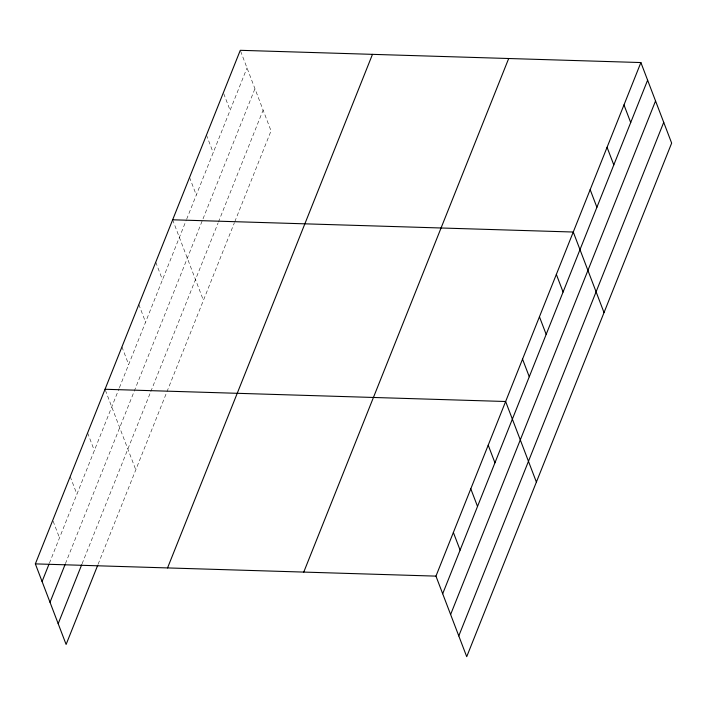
<?xml version="1.0" encoding="UTF-8"?>
<svg xmlns="http://www.w3.org/2000/svg" width="707" height="707" viewBox="0 0 707 707"><rect width="100%" height="100%" fill="white"/><g stroke="black" fill="none" stroke-linecap="round" stroke-linejoin="round"><path stroke-width="0.53" stroke-dasharray="3.54 2.65" d="M49.375 563.232L119.006 388.735M119.403 387.728L186.224 220.266M186.63 219.258L247.008 67.934M65.406 563.7L202.609 219.85M203.015 218.843L254.944 88.711M82.083 563.779L150.405 392.571M150.803 391.563L218.03 223.094M218.428 222.086L263.11 110.106M98.114 564.248L234.415 222.678M234.812 221.671L271.046 130.875L240.654 51.293M223.748 93.66L230.102 110.31M206.471 135.055L213.196 152.677M189.556 177.422L196.29 195.044M172.649 219.789L203.422 300.351M155.743 262.164L162.477 279.786M138.837 304.531L145.571 322.153M121.931 346.898L128.665 364.52M105.396 390.246L135.788 469.837M87.606 432.923L94.34 450.545M70.187 476.58L76.922 494.202M53.14 521.209L59.503 537.859"/><path stroke-width="1.06" d="M97.716 565.264L66.113 644.448L35.35 563.886L240.283 50.312L640.887 62.552L671.65 143.114L466.717 656.688L435.954 576.125L640.887 62.552M42.084 581.508L48.969 564.248M50.011 602.276L65 564.716M58.186 623.68L81.676 564.796M167.55 567.924L372.483 54.351M303.754 572.087L508.687 58.513M442.688 593.747L647.612 80.174M450.615 614.516L655.548 100.951M458.79 635.92L663.723 122.346M172.649 219.789L573.262 232.029L604.025 312.591M105.025 389.265L505.629 401.505L536.392 482.077M35.35 563.886L435.954 576.125M623.981 104.919L630.706 122.55M607.074 147.295L613.8 164.917M590.168 189.662L596.894 207.284M556.356 274.404L563.081 292.026M539.441 316.771L546.175 334.393M522.535 359.138L529.269 376.76M488.21 445.163L494.944 462.785M470.791 488.82L477.525 506.442M453.373 532.468L460.107 550.099"/></g></svg>
